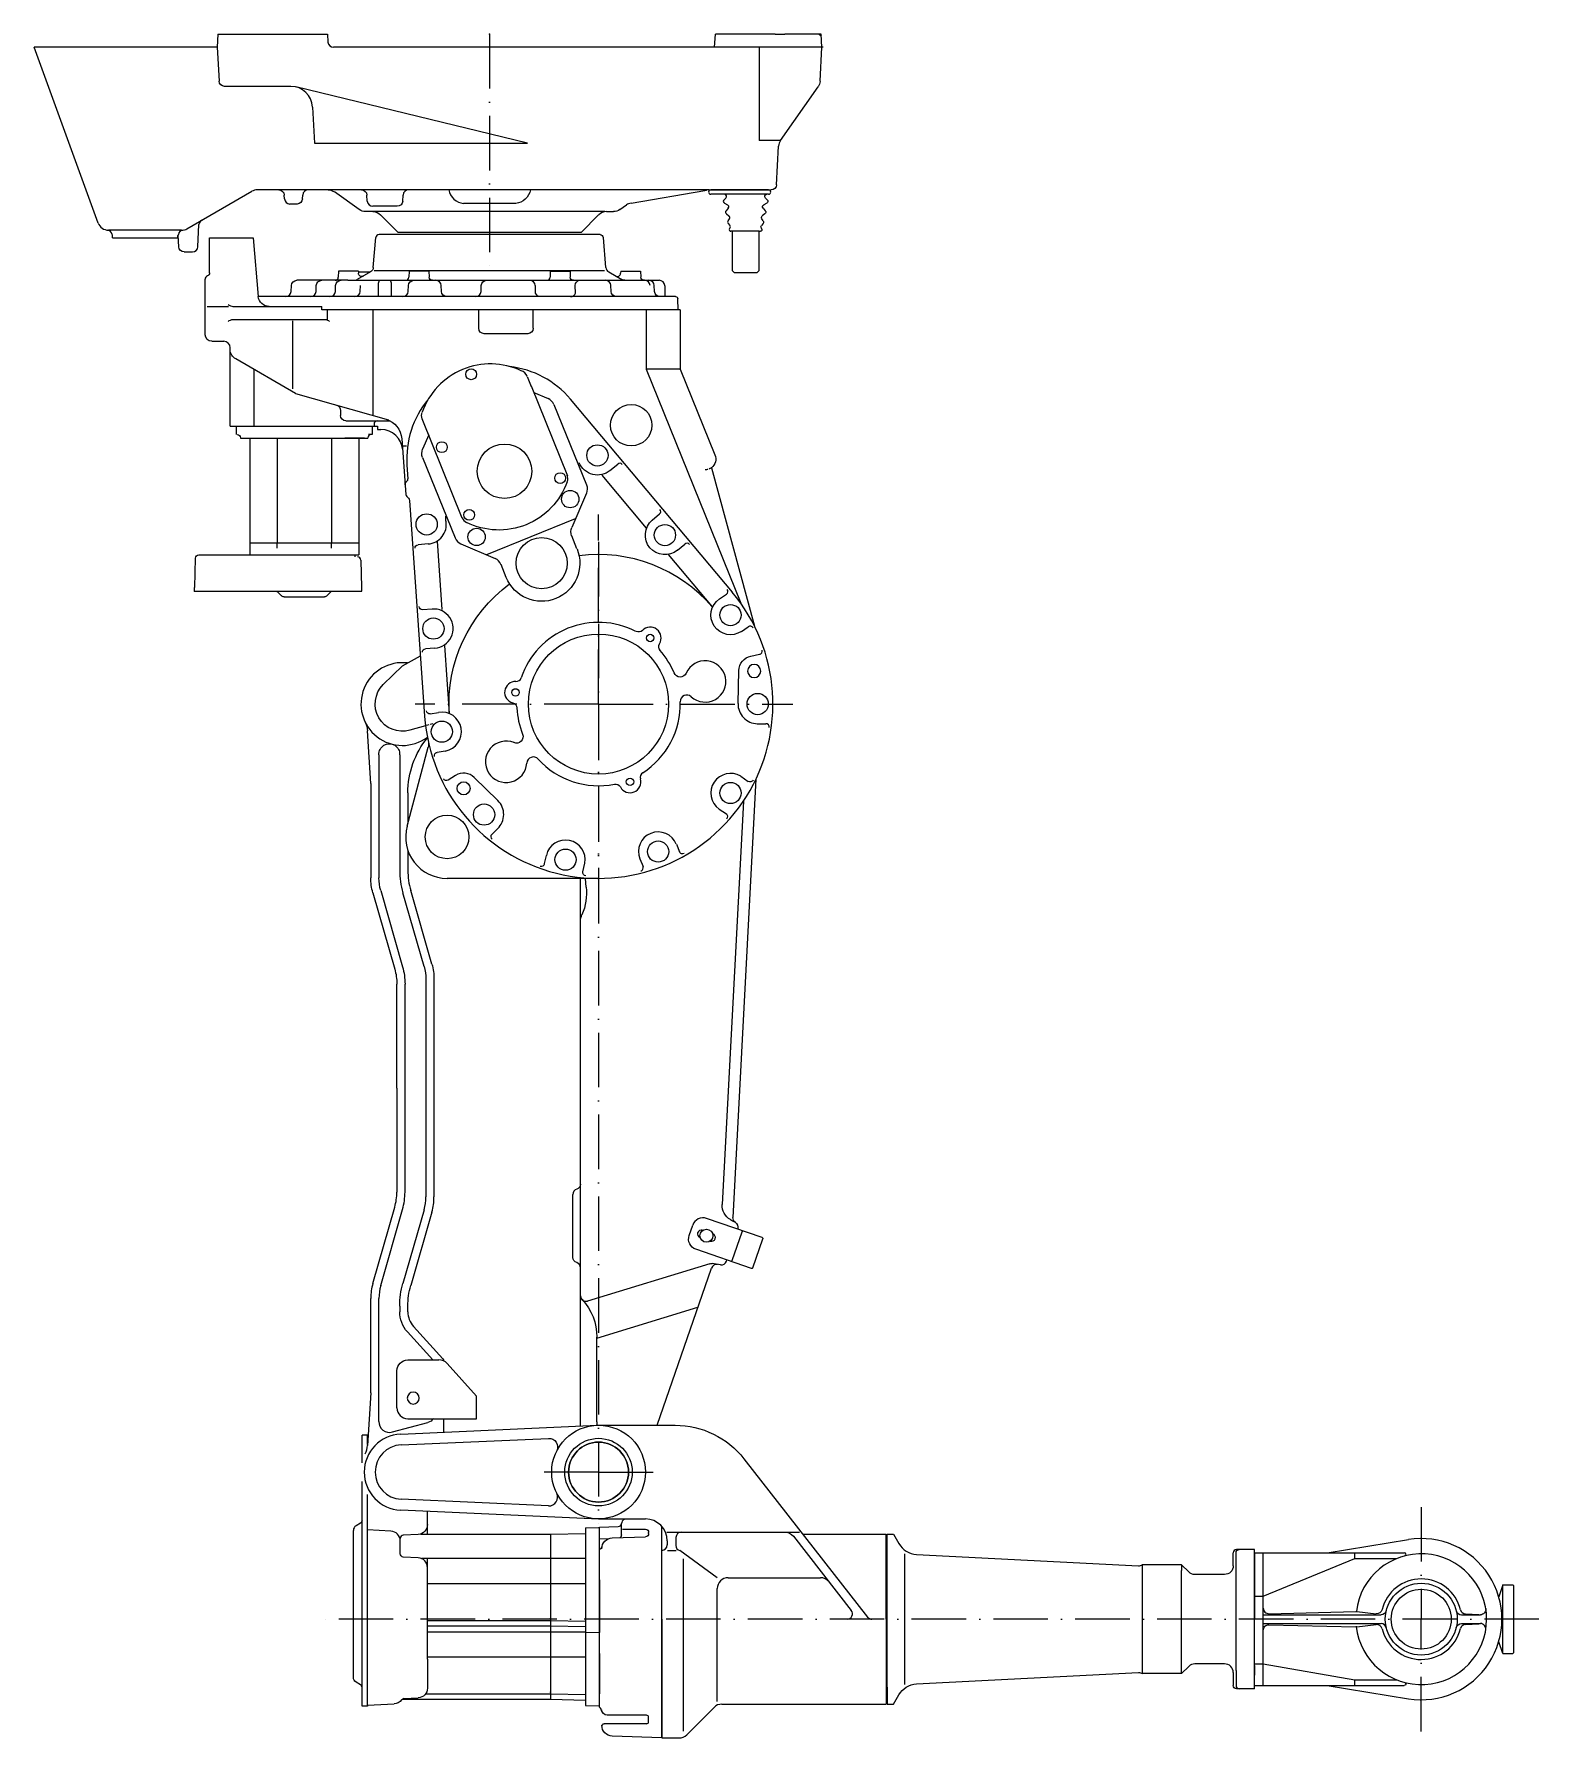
# Model space of a CAD drawing. Extents: x 582 to 1963, y 336 to 1900.
import ezdxf

# ---------------------------------------------------------------- set-up
doc = ezdxf.new("R2010")
doc.units = 0
doc.header["$LTSCALE"] = 5
for name, pattern in [('DASHDOT', [1, 0.5, -0.25, 0, -0.25]), ('DASHED', [0.75, 0.5, -0.25]), ('GEN7', [15, 10, -2.5, 0, -2.5]), ('PHANTOM', [2.5, 1.25, -0.25, 0.25, -0.25, 0.25, -0.25])]:
    doc.linetypes.add(name, pattern=pattern)
doc.layers.get('0').update_dxf_attribs({"linetype": 'CONTINUOUS'})
doc.layers.add('7', color=4, linetype='GEN7')

msp = doc.modelspace()

# ---------------------------------------------------------------- linework, layer by layer
at = {"linetype": 'CONTINUOUS'}
for p, q in [((750.7, 1900.0002), (750, 1888.0002)), ((750.7, 1900.0002), (851.2, 1900.0002)), ((851.2, 1900.0002), (851.7, 1892.6512)), ((1206.3, 1888.0002), (1207.3, 1900.0002)), ((1262, 1900.0002), (1207.3, 1900.0002)), ((1262, 1900.0002), (1271, 1900.0002)), ((1289, 1900.0002), (1271, 1900.0002)), ((1304.4, 1900.0002), (1289, 1900.0002)), ((1305.03, 1888.0002), (1304.4, 1900.0002)), ((750, 1888.0002), (582, 1888.0002)), ((640.8, 1726.5802), (582, 1888.0002)), ((750, 1888.0002), (751.7, 1856.7382)), ((1178.1, 1888.0002), (856.7, 1888.0002)), ((1099, 1888.0002), (1090, 1888.0002)), ((1199, 1888.0002), (1178.1, 1888.0002)), ((1306.22, 1888.0002), (1199, 1888.0002)), ((1247.4, 1887.5022), (1247.4, 1802.3492)), ((1303.39, 1856.7382), (1305.03, 1888.0002)), ((817.6, 1852.0002), (756.7, 1852.0002)), ((1034.7, 1800.0002), (822.3, 1851.4372)), ((1267.1, 1802.3492), (1301.6, 1851.6842)), ((837.6, 1833.0462), (839.3, 1800.0002)), ((839.3, 1800.0002), (1034.7, 1800.0002)), ((1267.1, 1802.3492), (1247.4, 1802.3492)), ((1263.4, 1761.7382), (1265.3, 1797.1362)), ((722.3, 1721.3402), (781.8, 1755.6602)), ((1201.6, 1757.0002), (786.8, 1757.0002)), ((811.8, 1748.7382), (811.6, 1752.2612)), ((828.3, 1748.7382), (828.5, 1752.2612)), ((880.4, 1738.8622), (857.6, 1755.1372)), ((887.8, 1746.7382), (887.5, 1752.2612)), ((920.3, 1746.7382), (920.6, 1752.2612)), ((1129.8, 1744.8882), (1197.4, 1756.5402)), ((1197.4, 1756.5402), (1199.2, 1756.8542)), ((1200.9, 1757.0002), (1258.4, 1757.0002)), ((1256, 1757.0002), (1203, 1757.0002)), ((1256, 1753.0002), (1203, 1753.0002)), ((823.3, 1744.0002), (816.8, 1744.0002)), ((1105.8, 1737.0002), (886.2, 1737.0002)), ((915.3, 1742.0002), (892.8, 1742.0002)), ((1024, 1744.5002), (976.1, 1744.5002)), ((1107.2, 1737.0002), (1113.8, 1737.0002)), ((1119.6, 1738.8622), (1125.7, 1743.1712)), ((1215.2, 1747.9782), (1216.9, 1749.5212)), ((1215.6, 1744.7182), (1218.4, 1743.2812)), ((1219, 1740.2052), (1217, 1737.7952)), ((1251, 1740.2052), (1253, 1737.7952)), ((1254.4, 1744.7182), (1251.6, 1743.2812)), ((1254.9, 1747.9782), (1253.2, 1749.5212)), ((732.3, 1704.7382), (733.3, 1725.0572)), ((732.3, 1704.7382), (733.3, 1725.0572)), ((916, 1718.0002), (900, 1734.0712)), ((1084, 1718.0002), (1100.1, 1734.0712)), ((1217.3, 1734.9002), (1219.7, 1733.1002)), ((1218.9, 1728.7002), (1220.1, 1730.3002)), ((1219, 1726.2402), (1220.6, 1724.2602)), ((1220.3, 1721.4002), (1220.6, 1721.8002)), ((1249.7, 1721.4002), (1249.4, 1721.8002)), ((1251.1, 1726.2402), (1249.5, 1724.2602)), ((1251.1, 1728.7002), (1249.9, 1730.3002)), ((1252.7, 1734.9002), (1250.3, 1733.1002)), ((717.3, 1720.0002), (650.2, 1720.0002)), ((654, 1713.0002), (654, 1715.0002)), ((654, 1713.0002), (714, 1713.0002)), ((714, 1713.0002), (714, 1715.0002)), ((714.8, 1704.7382), (714.2, 1715.2612)), ((714.8, 1704.7382), (714.2, 1715.2612)), ((743, 1680.8282), (743, 1713.0002)), ((743, 1713.0002), (783, 1713.0002)), ((783, 1713.0002), (787.7, 1659.1282)), ((893.3, 1685.5932), (895.7, 1713.2612)), ((1101.4, 1716.0002), (898.7, 1716.0002)), ((1084, 1718.0002), (916, 1718.0002)), ((1106.8, 1685.5932), (1104.4, 1713.2612)), ((1247.5, 1719.0002), (1221.5, 1719.0002)), ((1222.5, 1719.0002), (1222.5, 1683.0002)), ((1247.5, 1683.0002), (1247.5, 1719.0002)), ((1247.5, 1719.0002), (1248.5, 1719.0002)), ((719.8, 1700.0002), (727.3, 1700.0002)), ((719.8, 1700.0002), (727.3, 1700.0002)), ((739, 1624.0002), (739, 1675.1712)), ((870, 1674.0002), (823.1, 1674.0002)), ((861.4, 1682.5002), (861.2, 1676.8952)), ((879.6, 1682.5002), (861.4, 1682.5002)), ((870, 1674.0002), (1114.8, 1674.0002)), ((890.8, 1681.6982), (878.6, 1674.6702)), ((879.6, 1682.5002), (879.7, 1680.3992)), ((890.4, 1681.5002), (879.7, 1681.5002)), ((894.1, 1683.0002), (1105.4, 1683.0002)), ((898, 1671.5002), (898.9, 1674.0002)), ((898.9, 1674.0002), (909.1, 1674.0002)), ((910, 1671.5002), (909.1, 1674.0002)), ((926.2, 1682.5002), (926, 1676.8952)), ((944.4, 1682.5002), (926.2, 1682.5002)), ((944.4, 1682.5002), (944.6, 1676.8952)), ((1055.7, 1682.5002), (1055.5, 1676.8952)), ((1055.7, 1682.5002), (1073.9, 1682.5002)), ((1073.9, 1682.5002), (1074.1, 1676.8952)), ((1109.3, 1681.6982), (1121.5, 1674.6702)), ((1113.6, 1674.0002), (1130.1, 1674.0002)), ((1120.4, 1682.5002), (1120.3, 1680.3992)), ((1120.4, 1682.5002), (1138.6, 1682.5002)), ((1130.1, 1674.0002), (1155.7, 1674.0002)), ((1138.6, 1682.5002), (1138.8, 1676.8952)), ((1224.5, 1681.0002), (1222.5, 1683.0002)), ((1224.5, 1681.0002), (1245.5, 1681.0002)), ((1245.5, 1681.0002), (1247.5, 1683.0002)), ((1104.8, 1659.0002), (787.7, 1659.0002)), ((812.9, 1659.0002), (799.3, 1659.0002)), ((817.9, 1663.8262), (818.1, 1669.1752)), ((853.5, 1659.0002), (840.3, 1659.0002)), ((840.8, 1663.8262), (841, 1669.1752)), ((858.5, 1663.8262), (858.7, 1669.1752)), ((898, 1659.0002), (880.3, 1659.0002)), ((881.3, 1663.8262), (881.5, 1669.1752)), ((898, 1659.0002), (898, 1671.5002)), ((898, 1661.7992), (898, 1668.0002)), ((910, 1659.0002), (910, 1671.5002)), ((925.4, 1663.8262), (925.6, 1669.1752)), ((955.9, 1663.8262), (955.7, 1669.1752)), ((992.2, 1663.8262), (992.4, 1669.1752)), ((1042.2, 1662.0702), (1042, 1669.0892)), ((1078.9, 1662.0702), (1078.6, 1669.2252)), ((1170.7, 1659.0002), (1104.6, 1659.0002)), ((1111.6, 1663.8252), (1111.4, 1669.1742)), ((1151.4, 1663.8252), (1151.2, 1669.1742)), ((1165.8, 1659.0002), (1156.4, 1659.0002)), ((1160.7, 1669.0002), (1160.7, 1669.1742)), ((740.9, 1650.0002), (760.5, 1650.0002)), ((764.5, 1650.0002), (846.1, 1650.0002)), ((846.1, 1647.0002), (846.1, 1650.0002)), ((1173, 1647.0002), (846.1, 1647.0002)), ((1175, 1647.0002), (846.1, 1647.0002)), ((851.4, 1638.0002), (851.4, 1647.0002)), ((893, 1647.0002), (893, 1549.8292)), ((990, 1630.0002), (990, 1647.0002)), ((1040, 1630.0002), (1040, 1647.0002)), ((1143.7, 1647.0002), (1143.7, 1592.5002)), ((1173, 1647.0002), (1172.7, 1657.0702)), ((1175, 1647.0002), (1175, 1592.5002)), ((764.5, 1638.0002), (848.9, 1638.0002)), ((819, 1636.7442), (819, 1574.4462)), ((745, 1618.0002), (756, 1618.0002)), ((762, 1540.0002), (762, 1612.0002)), ((1035, 1625.0002), (995, 1625.0002)), ((822, 1570.0002), (767, 1601.7542)), ((783.8, 1592.0882), (783.8, 1540.0002)), ((1034.6, 1585.7542), (1038.3, 1576.5792)), ((1143.7, 1592.5002), (1230.6, 1377.4732)), ((1175, 1592.5002), (1143.7, 1592.5002)), ((1175, 1592.5002), (1206.8, 1513.7462)), ((822, 1570.0002), (907.3, 1545.7612)), ((1038.1, 1577.0512), (1071.4, 1494.6392)), ((1040.5, 1570.9672), (1053.7, 1565.3832)), ((1074.1, 1564.9172), (1222.6, 1387.7972)), ((863.2, 1554.5362), (863.2, 1550.0002)), ((1059.1, 1559.9242), (1088.8, 1486.2082)), ((762, 1540.0002), (897, 1540.0002)), ((767.4, 1540.0002), (892.4, 1540.0002)), ((767.4, 1540.0002), (767.4, 1532.5002)), ((868.2, 1545.0002), (908.6, 1545.0002)), ((892.4, 1540.0002), (892.4, 1532.5002)), ((894, 1542.0002), (894, 1540.0002)), ((894, 1542.0002), (894, 1540.0002)), ((897, 1540.0002), (897, 1537.0002)), ((897, 1537.0002), (900.3, 1537.0002)), ((975, 1455.5382), (938.2, 1546.7952)), ((771.4, 1529.5002), (771.4, 1529.0002)), ((771.4, 1529.0002), (888.4, 1529.0002)), ((774, 1529.5002), (774, 1529.0002)), ((779.9, 1529.0002), (779.9, 1422.0002)), ((781.7, 1529.5002), (781.7, 1529.0002)), ((802.9, 1529.5002), (802.9, 1529.0002)), ((805.1, 1529.0002), (805.1, 1433.0002)), ((854.8, 1529.0002), (854.8, 1433.0002)), ((856.9, 1529.5002), (856.9, 1529.0002)), ((878.2, 1529.5002), (878.2, 1529.0002)), ((879.9, 1529.0002), (879.9, 1422.0002)), ((885.9, 1529.5002), (885.9, 1529.0002)), ((888.4, 1529.5002), (888.4, 1529.0002)), ((892.4, 1532.5002), (888.9, 1532.5002)), ((919.5, 1528.5902), (923.1, 1477.4612)), ((920.6, 1522.0272), (923.9, 1522.0272)), ((944.2, 1531.9892), (938.6, 1518.8782)), ((924.2, 1504.3762), (925.1, 1491.8312)), ((938.5, 1511.2252), (968.3, 1437.5092)), ((1110.5, 1499.4242), (1117.6, 1505.3302)), ((1203.6, 1501.9962), (1243.1, 1356.6102)), ((923.3, 1488.6242), (924.2, 1489.4992)), ((1103, 1495.1092), (1143.8, 1446.4132)), ((924, 1475.5502), (925.6, 1473.9012)), ((926.5, 1471.9902), (940.4, 1273.776)), ((1088.8, 1478.5552), (1075.4, 1447.1272)), ((960, 1452.7682), (960, 1457.5642)), ((1078.7, 1454.8932), (997.3, 1422.0072)), ((1149.3, 1453.8752), (1156, 1459.4932)), ((1080.2, 1427.4532), (1075.4, 1439.4732)), ((779.9, 1433.0002), (879.9, 1433.0002)), ((805.1, 1428.0002), (805.1, 1433.0002)), ((854.8, 1428.0002), (854.8, 1433.0002)), ((943.5, 1431.9532), (934.4, 1431.3082)), ((951.9, 1434.3842), (956.3, 1371.8282)), ((973.7, 1432.0502), (1005.1, 1418.7102)), ((1172.4, 1426.2882), (1179.1, 1431.9062)), ((729.5, 1392.0002), (730.2, 1419.0782)), ((733.2, 1422.0002), (876.3, 1422.0002)), ((779.9, 1422.0002), (879.9, 1422.0002)), ((876.3, 1422.0002), (876.3, 1420.0002)), ((881.8, 1417.0782), (882.4, 1392.0002)), ((1015.3, 1401.2312), (1010.5, 1413.2512)), ((1164, 1422.3062), (1204.3, 1374.2312)), ((729, 1392.0002), (729, 1388.4682)), ((882.9, 1388.4912), (882.9, 1392.0002)), ((729, 1388.5002), (882.9, 1388.5002)), ((805.5, 1387.9142), (808.9, 1384.5252)), ((811.4, 1383.5002), (848.5, 1383.5002)), ((854.4, 1387.9142), (851, 1384.5252)), ((1211, 1381.5652), (1217.3, 1385.8422)), ((947.3, 1372.2522), (938.5, 1371.6392)), ((1231.1, 1351.7192), (1237.4, 1355.9532)), ((949.8, 1336.3412), (941.1, 1335.7272)), ((958.6, 1338.9062), (963, 1276.427)), ((1239.9, 1329.0492), (1247.8, 1330.7262)), ((920, 1320.0002), (902.5, 1302.8571)), ((920, 1320.0002), (936.5, 1329.3282)), ((1228, 1285.4807), (1228.8, 1315.729)), ((945.6, 1276.0457), (953.1, 1277.3739)), ((1245.7, 1267), (1253.6, 1267)), ((891, 1212.094), (887.961, 1260.561)), ((941.3, 1265.0701), (926.9, 1260.962)), ((898.5, 1238.433), (898.5, 1125.51)), ((917.5, 1238.433), (917.5, 1132.579)), ((924.3, 1172.8351), (943.8, 1245.3973)), ((959.4, 1241.9208), (951.9, 1240.6061)), ((891, 1212.094), (891, 1125.51)), ((968.8, 1219.5044), (962, 1215.2307)), ((1007.6, 1196.425), (986, 1217.6225)), ((1244.394, 1216.073), (1223.307, 813.754)), ((1230.5, 1218.7028), (1237.4, 1214.0316)), ((925, 1203.5), (925, 1175.467)), ((1210.7, 1188.6715), (1217.3, 1184.2052)), ((1232.888, 1195.889), (1213.484, 825.634)), ((1002.1, 1165.3726), (1007.5, 1170.6317)), ((925, 1150.835), (925, 1132.579)), ((1050.5, 1138.5271), (1052.1, 1146.1238)), ((1138, 1142.8882), (1140.9, 1135.8687)), ((1171.4, 1156.374), (1174.2, 1149.3545)), ((1085.7, 1131.0431), (1087.4, 1138.8995)), ((1086.5, 1137.8861), (1086.6, 1137.8861)), ((892.937, 1111.728), (912.958, 1041.754)), ((900.147, 1113.795), (920.167, 1043.814)), ((939.847, 1044.194), (920.438, 1111.722)), ((947.055, 1046.274), (927.646, 1113.794)), ((1100, 1125), (961, 1125)), ((1083.5, 622.304), (1083.5, 1125)), ((1088.726, 1117.025), (1087.888, 1125)), ((941.501, 1032.454), (941.501, 832.544)), ((949.001, 1032.454), (949.001, 832.544)), ((914.895, 932.504), (914.895, 1027.974)), ((922.395, 837.034), (922.395, 1027.974)), ((914.895, 932.504), (914.895, 932.494)), ((914.895, 932.484), (914.895, 837.034)), ((922.395, 932.504), (922.395, 932.494)), ((922.395, 932.484), (922.395, 932.494)), ((1076.5, 777.094), (1076.5, 834.904)), ((892.937, 753.274), (912.958, 823.254)), ((900.147, 751.204), (920.167, 821.184)), ((939.847, 820.804), (920.438, 753.274)), ((947.055, 818.734), (927.646, 751.204)), ((1183.22, 797.244), (1186.475, 806.694)), ((1195.532, 801.894), (1195.412, 801.934)), ((1250.124, 795.364), (1199.186, 812.894)), ((1204.867, 798.684), (1204.748, 798.724)), ((1221.191, 811.734), (1222.958, 810.754)), ((1222.714, 774.124), (1231.83, 800.604)), ((1222.958, 810.754), (1225.387, 809.404)), ((1227.591, 803.114), (1227.69, 803.404)), ((1240.354, 766.994), (1189.419, 784.534)), ((1193.253, 795.274), (1193.133, 795.314)), ((1202.588, 792.064), (1202.469, 792.104)), ((1241.624, 767.614), (1250.744, 794.094)), ((1202.068, 771.254), (1089.962, 736.974)), ((1153.938, 623.004), (1203.635, 767.334)), ((1212.022, 770.184), (1204.312, 771.404)), ((1217.399, 773.514), (1217.824, 774.754)), ((891, 652.904), (891, 739.494)), ((898.5, 626.564), (898.5, 739.494)), ((917.5, 732.424), (917.5, 727.204)), ((925, 727.204), (925, 732.424)), ((1098.5, 702.914), (1191.214, 731.254)), ((947.889, 683.004), (924.601, 708.754)), ((957.226, 683.854), (930.165, 713.784)), ((1098.5, 626.244), (1098.5, 704.004)), ((915, 639.004), (915, 673.004)), ((925, 683.004), (953.548, 683.004)), ((960.979, 679.694), (988, 649.684)), ((891, 652.904), (887.961, 604.434)), ((988, 629.004), (988, 649.684)), ((910.897, 616.914), (943.459, 625.634)), ((925, 629.004), (988, 629.004)), ((958, 616.724), (958, 629.004)), ((888, 614.004), (883, 614.004)), ((883, 588.664), (883, 614.004)), ((888, 605.694), (888, 614.004)), ((888, 613.004), (888, 614.004)), ((918.445, 614.964), (1099.044, 623.004)), ((918.889, 604.974), (1054.125, 610.994)), ((1099.044, 623.004), (1170.357, 623.004)), ((1233.398, 592.254), (1346.944, 446.924)), ((883, 365.004), (883, 571.344)), ((888, 365.004), (888, 559.504)), ((1054.125, 549.004), (918.889, 555.024)), ((881.5, 533.134), (877.5, 530.824)), ((1100.182, 536.954), (918.445, 545.034)), ((943, 523.044), (943, 543.944)), ((1100, 537.004), (1143, 537.004)), ((1121, 522.304), (1121, 532.714)), ((1124.281, 537.004), (1123.457, 536.524)), ((875, 391.504), (875, 526.494)), ((909.471, 525.844), (888, 526.974)), ((918, 505.064), (918, 519.144)), ((934.479, 522.854), (920.843, 522.144)), ((936.77, 523.044), (1056, 523.044)), ((1056, 523.044), (1088, 523.614)), ((1056, 523.044), (1056, 438.894)), ((1088, 528.794), (1101, 529.084)), ((1088, 528.794), (1088, 433.144)), ((1100, 529.424), (1099.827, 529.424)), ((1101, 529.424), (1118.105, 530.024)), ((1101, 445.004), (1101, 529.424)), ((1101, 480.974), (1101, 529.084)), ((1101, 518.714), (1109.509, 519.004)), ((1112.651, 519.634), (1143.105, 520.694)), ((1122.107, 527.684), (1143, 527.684)), ((1146, 523.694), (1146, 524.684)), ((1158, 336.004), (1158, 530.224)), ((1158, 336.004), (1158, 530.224)), ((1158, 445.004), (1158, 528.504)), ((1162.536, 525.004), (1284.404, 525.004)), ((1163, 517.004), (1163, 513.124)), ((1171, 520.004), (1171, 512.674)), ((1278.794, 521.154), (1331.984, 453.074)), ((1287.804, 523.004), (1364.004, 523.004)), ((1364.004, 445.004), (1364.004, 523.004)), ((1364.004, 445.004), (1364.004, 523.004)), ((1365.004, 507.404), (1365.004, 523.004)), ((1365.004, 507.404), (1365.004, 523.004)), ((1365.004, 523.004), (1370.714, 523.004)), ((1370.714, 523.004), (1375.574, 514.484)), ((1768.684, 506.004), (1843.184, 518.054)), ((934.479, 501.354), (920.843, 502.074)), ((937.444, 500.964), (1088, 500.964)), ((943, 409.534), (943, 500.964)), ((1163.247, 508.124), (1171.176, 508.124)), ((1209, 483.074), (1174.518, 507.904)), ((1365.004, 382.604), (1365.004, 507.404)), ((1381.004, 385.004), (1381.004, 505.004)), ((1391.914, 504.434), (1595.604, 493.934)), ((1682.504, 494.004), (1682.504, 506.004)), ((1685.004, 398.004), (1685.004, 506.004)), ((1702.004, 509.004), (1685.504, 509.004)), ((1702.004, 381.004), (1702.004, 509.004)), ((1702.004, 506.004), (1702.004, 445.004)), ((1702.004, 506.004), (1839.254, 506.004)), ((1710.004, 384.004), (1710.004, 506.004)), ((1710.004, 466.004), (1794.004, 500.654)), ((1794.004, 500.654), (1794.004, 506.004)), ((1794.004, 500.654), (1832.584, 500.654)), ((1178, 342.074), (1178, 500.274)), ((1598.954, 495.004), (1598.954, 395.004)), ((1635.004, 495.004), (1598.954, 495.004)), ((1635.004, 495.004), (1635.004, 489.644)), ((1635.004, 495.004), (1641.654, 488.344)), ((1635.004, 395.004), (1635.004, 489.644)), ((1674.504, 486.004), (1647.314, 486.004)), ((943, 477.824), (1088, 477.824)), ((1101, 480.974), (1101, 432.854)), ((1209, 369.324), (1209, 473.074)), ((1219, 483.074), (1303.664, 483.074)), ((1930.004, 476.504), (1926.054, 465.664)), ((1930.004, 413.504), (1930.004, 476.504)), ((1930.004, 476.504), (1939.004, 476.504)), ((1940.004, 475.504), (1939.004, 476.504)), ((1940.004, 414.504), (1940.004, 475.504)), ((888, 441.634), (888, 458.364)), ((1702.004, 466.004), (1710.004, 466.004)), ((943, 443.814), (1056, 443.814)), ((943, 438.894), (1056, 438.894)), ((1056, 443.814), (1088, 443.244)), ((1056, 438.894), (1056, 371.454)), ((1056, 438.894), (1088, 438.184)), ((1101, 364.114), (1101, 445.004)), ((1158, 445.004), (1158, 336.004)), ((1346.784, 445.004), (1330.764, 445.004)), ((1364.004, 445.004), (1364.004, 367.004)), ((1364.004, 445.004), (1364.004, 367.004)), ((1702.004, 384.004), (1702.004, 445.004)), ((1710.004, 449.004), (1818.084, 449.004)), ((1710.004, 441.004), (1818.084, 441.004)), ((1715.124, 450.054), (1795.074, 451.994)), ((1715.124, 439.944), (1795.074, 438.004)), ((1795.744, 451.964), (1813.654, 449.994)), ((1795.744, 438.034), (1813.654, 440.004)), ((1891.924, 449.004), (1909.254, 449.004)), ((1891.924, 441.004), (1909.254, 441.004)), ((1895.584, 449.844), (1907.754, 449.234)), ((1895.584, 440.154), (1907.754, 440.764)), ((943, 433.514), (1088, 433.514)), ((1088, 433.144), (1101, 432.854)), ((1088, 433.144), (1088, 365.704)), ((1101, 413.524), (1101, 432.854)), ((1930.004, 413.504), (1926.054, 424.334)), ((943, 410.384), (1088, 410.384)), ((943, 408.334), (943, 409.534)), ((943, 408.334), (943, 381.724)), ((1101, 413.524), (1101, 376.524)), ((1930.004, 413.504), (1939.004, 413.504)), ((1940.004, 414.504), (1939.004, 413.504)), ((1391.914, 385.564), (1595.604, 396.064)), ((1635.004, 395.004), (1598.954, 395.004)), ((1635.004, 395.004), (1641.654, 401.654)), ((1674.504, 404.004), (1647.314, 404.004)), ((1682.504, 396.004), (1682.504, 384.004)), ((1685.004, 398.004), (1685.004, 384.004)), ((1702.004, 404.004), (1710.004, 404.004)), ((1702.004, 402.504), (1702.004, 393.504)), ((1710.004, 404.004), (1794.004, 389.344)), ((881.5, 384.864), (877.5, 387.174)), ((941.238, 376.374), (1056, 376.374)), ((1056, 376.374), (1088, 375.804)), ((1365.004, 382.604), (1365.004, 367.004)), ((1370.714, 367.004), (1375.574, 375.514)), ((1702.004, 381.004), (1685.504, 381.004)), ((1702.004, 384.004), (1839.254, 384.004)), ((1768.684, 384.004), (1843.184, 371.954)), ((1794.004, 384.344), (1794.004, 389.344)), ((1794.004, 389.344), (1832.584, 389.344)), ((888, 365.004), (883, 365.004)), ((888, 372.004), (887.984, 372.004)), ((888, 366.004), (912.471, 367.284)), ((888, 366.004), (888, 365.004)), ((919.788, 371.454), (1056, 371.454)), ((921.431, 372.054), (934.471, 372.734)), ((1056, 371.454), (1088, 370.744)), ((1088, 365.704), (1101, 365.414)), ((1180.929, 338.934), (1206.071, 364.074)), ((1213.142, 367.004), (1364.004, 367.004)), ((1365.004, 367.004), (1370.714, 367.004)), ((1144, 349.034), (1105.137, 349.034)), ((1144, 356.814), (1108, 356.814)), ((1146, 351.034), (1146, 354.814)), ((1158, 336.004), (1112.651, 337.584)), ((1158, 336.004), (1173.858, 336.004))]:
    msp.add_line(p, q, dxfattribs=at)
at = {"linetype": 'DASHDOT'}
msp.add_line((1000, 1889.5002), (1000, 1874.0582), dxfattribs=at)
msp.add_line((1160.7, 1669.0002), (1160.7, 1659.6117))
at = {"linetype": 'DASHED'}
msp.add_line((948, 1266.9999), (941.3, 1265.0701), dxfattribs=at)
at = {"linetype": 'PHANTOM'}
msp.add_line((1702.004, 383.004), (1702.244, 383.004), dxfattribs=at)
at = {"linetype": 'CONTINUOUS'}
for points in [[(1302.44, 1900.0002, 0), (1304.5, 1897.9362, 0)], [(774.6, 1529.0002, 0), (792.6, 1529.0002, 0)], [(885.3, 1529.0002, 0), (867.3, 1529.0002, 0)]]:
    msp.add_polyline3d(points, dxfattribs=at)
for centre, radius in [((983.1, 1587.7452), 5), ((1130, 1541.0002), 19), ((956.2, 1520.8012), 5), ((1013.7, 1498.7172), 25), ((1099, 1513.2172), 9.75), ((1064.8, 1492.3942), 5), ((1074, 1473.1242), 8), ((942.3, 1449.9082), 9.75), ((981.3, 1458.6802), 5), ((988.1, 1438.4242), 8), ((1160.9, 1440.0812), 9.75), ((1047.8, 1414.3422), 23.5), ((1221.1, 1366.6422), 9.75), ((948.5, 1354.2972), 9.75), ((1100, 1285), 64.294), ((1147.4, 1345.6772), 3.4), ((1023.8, 1295.7163), 3.4), ((1246, 1285), 9.75), ((956.2, 1259.6473), 9.75), ((976.2, 1207.6318), 6), ((1128.9, 1213.6068), 3.4), ((1221.1, 1203.3578), 9.75), ((995, 1183.5799), 9.75), ((961, 1163), 20), ((1154.7, 1149.6311), 9.75), ((1069.7, 1142.1904), 9.75), ((1199, 797.004), 6), ((1100, 580.004), 43), ((1100, 580.004), 31), ((1100, 580.004), 27.5), ((1855.004, 445.004), 33), ((1855.004, 445.004), 27.5)]:
    msp.add_circle(centre, radius, dxfattribs=at)
at = {"linetype": 'CONTINUOUS', "extrusion": (0, 0, -1)}
for centre, radius in [((-1242.8, 1315.3551), 6), ((-930, 648.004), 5.5), ((-1100, 580.004), 27.5)]:
    msp.add_circle(centre, radius, dxfattribs=at)
at = {"linetype": 'CONTINUOUS'}
for centre, radius, start, end in [((856.7, 1893.0002), 5, 184, 270), ((817.6, 1832.0002), 20, 3, 90), ((1275.2, 1796.6132), 10, 145, 177), ((786.8, 1747.0002), 10, 90, 120), ((833.5, 1752.0002), 5, 90, 177), ((925.6, 1752.0002), 5, 90, 177), ((978, 1760.1732), 15.7846, 191.597, 263.1864), ((1200.9, 1747.0002), 10, 90, 99.782), ((1203, 1755.0002), 2, 90, 270), ((1215.5, 1751.0002), 2, 312.3338, 85.494), ((1256, 1755.0002), 2, 270, 90), ((816.8, 1749.0002), 5, 183, 270), ((892.8, 1747.0002), 5, 183, 270), ((1107.2, 1727.0002), 10, 90, 135), ((1131.5, 1735.0342), 10, 99.782, 125.538), ((1216.5, 1746.5002), 2, 132.334, 242.981), ((1218.5, 1736.5002), 2, 139.639, 233.13), ((1217.5, 1741.5002), 2, 319.6387, 62.981), ((650.2, 1730.0002), 10, 200, 270), ((717.3, 1730.0002), 10, 270, 300), ((738.3, 1724.7952), 5, 120, 177), ((738.3, 1724.7952), 5, 120, 177), ((1220.5, 1727.5002), 2, 143.13, 219.053), ((1218.5, 1731.5002), 2, 323.1301, 53.13), ((1221.5, 1720.5002, 0), 1.5, 143.13, 270), ((1219, 1723.0002, 0.0001), 2, 323.1301, 39.053), ((648.8, 1715.0632), 5, 11.121, 84.732), ((719.3, 1715.1232), 5, 97.351, 169.183), ((898.7, 1713.0002), 3, 90, 175), ((727.3, 1705.0002), 5, 270, 357), ((727.3, 1705.0002), 5, 270, 357), ((742, 1675.1712), 3, 109.471, 180), ((858.2, 1677.0002), 3, 270, 358), ((876.1, 1679.0002), 5, 270, 300), ((923, 1677.0002), 3, 270, 358), ((950.7, 1669.0002), 5, 2, 90), ((1036.9, 1668.9092), 5, 2, 90), ((1052.5, 1677.0002), 3, 270, 358), ((1106.4, 1668.9652), 5, 2, 90), ((1111.8, 1686.0282), 5, 185, 240), ((1117.3, 1680.5032), 3, 240, 358), ((1142.3, 1669.0002), 5, 2, 90), ((1146.2, 1669.0002), 5, 2, 90), ((1155.7, 1669.0002), 5, 2, 90), ((812.9, 1664.0002), 5, 270, 358), ((835.8, 1664.0002), 5, 270, 358), ((853.5, 1664.0002), 5, 270, 358), ((876.3, 1664.0002), 5, 270, 358), ((920.4, 1664.0002), 5, 270, 358), ((987.2, 1664.0002), 5, 270, 358), ((1074.3, 1664.0002), 5, 270, 337.299), ((1106.4, 1669.0002), 5, 2, 11.692), ((764.5, 1656.0002), 6, 225, 270), ((756, 1612.0002), 6, 0, 90), ((1000.8, 1530.7042), 66.5, 64.803, 160.59), ((1009, 1510.3052), 85, 39.977, 83.496), ((1026.7, 1582.7272), 8.5, 22, 73.503), ((1009, 1510.3052), 85, 140.504, 184), ((1049.8, 1556.1782), 10, 22, 67), ((897, 1542.0002), 3, 90, 180), ((900.3, 1517.0002), 20, 4.023, 90), ((891.4, 1529.5002), 3, 90, 180), ((1119.5, 1503.0312), 3, 39.977, 129.977), ((922.1, 1491.6212), 3, 315, 4.023), ((1063.3, 1491.9972), 8.5, 340.5904, 22), ((926.1, 1477.6722), 3, 184.023, 225), ((982.7, 1459.3752), 8.5, 202, 243.41), ((1154.1, 1461.7922), 3, 309.9774, 39.977), ((942.3, 1449.9082), 18, 274.0226, 9.142), ((977.6, 1441.2552), 10, 202, 247), ((1181.1, 1429.6072), 3, 39.977, 129.977), ((878.8, 1417.0002), 3, 1.5, 90), ((1001.2, 1409.5052), 10, 22, 67), ((1100, 1285), 137.224, 40.554, 97.498), ((1100, 1285), 160, 184.023, 39.977), ((1215.7, 1388.3292), 3, 304.0001, 39.977), ((948.5, 1354.2972), 18, 274.0226, 94.023), ((1100, 1285), 75, 62.745, 161.255), ((1147.4, 1345.6772), 10, 328.1132, 135.887), ((1239.1, 1353.4662), 3, 26.213, 124), ((1100, 1285), 75, 22.358, 41.255), ((1247.2, 1333.6602), 3, 282, 18.297), ((920, 1285), 38, 82.787, 307.0586), ((1197.8, 1305.7911), 19, 227.63, 156.37), ((1023.8, 1295.7163), 10, 88.113, 255.887), ((1024.3, 1310.7082), 5, 268.1132, 341.2553), ((1100, 1285), 75, 302.7447, 1.642), ((1181, 1287.3211), 6, 47.63, 181.642), ((1246, 1285), 18, 178.47, 269.0926), ((956.2, 1259.6473), 18, 280, 100), ((1100, 1285), 75, 182.745, 201.642), ((1253.6, 1264), 3, 352.2134, 90), ((1015.2, 1232.0081), 19, 67.63, 356.37041), ((1040.2, 1230.4254), 6, 42.358, 176.37), ((976.2, 1207.6318), 14, 45.53, 122), ((1100, 1285), 75, 222.358, 281.2553), ((1143.3, 1217.7129), 5, 122.745, 195.887), ((1221.1, 1203.3578), 18, 58.485, 234.677), ((1128.9, 1213.6068), 10, 208.113, 15.887), ((995, 1183.5799), 18, 314, 45.53), ((1215.6, 1181.7181), 3, 318.2152, 56), ((961, 1163), 38, 165, 270), ((1004.1, 1163.2146), 3, 134, 231.787), ((1069.7, 1142.1904), 18, 349.4653, 167.378), ((1154.7, 1149.6311), 18, 22, 202), ((993, 1132.579), 75.5, 180, 196.036), ((993, 1132.579), 68, 180, 196.036), ((1047.6, 1139.1508), 3, 250.214, 348), ((1138.1, 1134.7448), 3, 284.2134, 22), ((864.895, 837.034), 50, 344, 0), ((864.895, 837.034), 57.5, 344, 0), ((899.001, 832.544), 42.5, 343.9638, 0), ((899.001, 832.544), 50, 343.9638, 0), ((1081.5, 834.904), 5, 107.458, 180), ((1195.93, 803.444), 10, 71, 161), ((1194.273, 798.624), 3.5, 71, 251), ((1203.728, 795.374), 3.5, 251, 71), ((1078.5, 767.554), 5, 359.9999931, 72.542), ((1208.363, 765.704), 5, 81, 161), ((1212.672, 775.144), 5, 262.537, 341), ((1221.768, 774.454), 1, 251, 341), ((941, 739.494), 50, 164, 180), ((941, 739.494), 42.5, 164, 180), ((1088.5, 741.754), 5, 180, 287), ((945, 727.204), 20, 180, 222.117), ((953.548, 673.004), 10, 42, 90), ((908, 625.954), 9.5, 176.326, 287.7513), ((925, 639.004), 10, 180, 270), ((920, 580.004), 35, 92.547, 267.4527), ((868, 605.694), 20, 333.7084, 356.41189), ((920, 580.004), 25, 92.547, 267.4527), ((1054.481, 557.004), 8, 267.4527, 26.806), ((1118, 533.024), 3, 272, 354.04469), ((1125.957, 532.194), 5, 120, 174.045), ((1143, 517.004), 20, 0, 90), ((880, 526.494), 5, 120, 180), ((909, 516.854), 9, 0, 87), ((921, 519.144), 3, 93, 180), ((1176, 520.004), 5, 90, 180), ((1855.004, 445.004), 74, 260.8123, 99.188), ((934.008, 492.364), 9, 0, 87), ((1100.22, 512.024), 3, 285.0681, 349.4418), ((1158, 513.124), 5, 270, 0), ((1176, 512.674), 5, 180, 252.758), ((1392.944, 524.414), 20, 209.745, 267.0492), ((1685.504, 506.004), 3, 90, 180), ((1855.004, 445.004), 60, 186.524, 173.126), ((1839.444, 504.504), 1.5, 284.6521, 90), ((1595.864, 498.934), 5, 267.0492, 308.1614), ((1219, 473.074), 10, 90, 180), ((1303.664, 473.074), 10, 38, 90), ((1855.004, 445.004), 37, 13.547, 166.28), ((1715.004, 455.054), 5, 180, 271.3902), ((1895.834, 454.834), 5, 193.547, 267.1185), ((1328.044, 450.004), 5, 270, 38), ((1350.884, 450.004), 5, 218, 270), ((1795.194, 443.004), 5, 268.6098, 276.2826), ((1814.194, 435.034), 5, 13.72, 96.283), ((1818.084, 436.004), 5, 13.7, 90), ((1891.924, 454.004), 5, 193.7, 270), ((1895.834, 435.164), 5, 92.882, 166.453), ((1909.254, 436.004), 5, 350.58197, 90), ((1855.004, 445.004), 37, 193.72, 346.4528), ((1647.314, 396.004), 8, 90, 135), ((1674.504, 396.004), 8, 0, 90), ((880, 382.264), 3, 0, 60), ((1688.004, 384.004), 3, 180, 270), ((921.588, 369.054), 3, 93, 143.033), ((1098, 360.114), 5, 359.9999996, 53.13), ((1213.142, 357.004), 10, 90, 135), ((1144, 354.814), 2, 0, 90), ((1144, 351.034), 2, 270, 0), ((1173.858, 346.004), 10, 270, 315)]:
    msp.add_arc(centre, radius, start, end, dxfattribs=at)
at = {"linetype": 'CONTINUOUS', "extrusion": (3.36191e-15, 3.73378e-15, -1)}
msp.add_arc((-756.7, 1857.0002), 5, 270, 357, dxfattribs=at)
at = {"linetype": 'CONTINUOUS', "extrusion": (-6.27698e-13, -1.65908e-12, -1)}
msp.add_arc((-1293.41, 1857.4202, 0), 10, 184.816, 215, dxfattribs=at)
at = {"linetype": 'CONTINUOUS', "extrusion": (-3.55935e-13, 6.82191e-13, -1)}
msp.add_arc((-806.6, 1752.0002, 0), 5, 90, 177, dxfattribs=at)
at = {"linetype": 'CONTINUOUS', "extrusion": (1.61137e-11, -2.97052e-12, -1)}
msp.add_arc((-851.8, 1747.0002, 0), 10, 90, 125.538, dxfattribs=at)
at = {"linetype": 'CONTINUOUS', "extrusion": (4.42113e-12, -3.85108e-12, -1)}
msp.add_arc((-882.5, 1752.0002, 0), 5, 90, 177, dxfattribs=at)
at = {"linetype": 'CONTINUOUS', "extrusion": (9.4968e-14, -2.40829e-13, -1)}
msp.add_arc((-1022.1, 1760.1732), 15.7846, 191.597, 263.1864, dxfattribs=at)
at = {"linetype": 'CONTINUOUS', "extrusion": (1.50258e-15, -2.10892e-15, -1)}
msp.add_arc((-1254.5, 1751.0002), 2, 312.3338, 85.494, dxfattribs=at)
at = {"linetype": 'CONTINUOUS', "extrusion": (-8.17924e-12, -8.10463e-12, -1)}
msp.add_arc((-1258.4, 1762.0002, 0), 5, 183, 270, dxfattribs=at)
at = {"linetype": 'CONTINUOUS', "extrusion": (3.43281e-13, -2.04281e-14, -1)}
msp.add_arc((-823.3, 1749.0002, 0), 5, 183, 270, dxfattribs=at)
at = {"linetype": 'CONTINUOUS', "extrusion": (1.23898e-15, 1.63525e-12, -1)}
msp.add_arc((-886.2, 1747.0002, 0), 10, 270, 305.5377, dxfattribs=at)
at = {"linetype": 'CONTINUOUS', "extrusion": (-1.25607e-15, -2.51215e-15, -1)}
msp.add_arc((-892.9, 1727.0002), 10, 90, 135, dxfattribs=at)
at = {"linetype": 'CONTINUOUS', "extrusion": (3.43281e-13, -1.68754e-14, -1)}
msp.add_arc((-915.3, 1747.0002, 0), 5, 183, 270, dxfattribs=at)
at = {"linetype": 'CONTINUOUS', "extrusion": (3.70777e-25, 1.6307e-12, -1)}
msp.add_arc((-1113.8, 1747.0002, 0), 10, 234.462, 270, dxfattribs=at)
at = {"linetype": 'CONTINUOUS', "extrusion": (-2.59119e-15, 1.17113e-15, -1)}
msp.add_arc((-1252.5, 1741.5002), 2, 319.6387, 62.981, dxfattribs=at)
at = {"linetype": 'CONTINUOUS', "extrusion": (-8.23794e-12, -3.91425e-13, -1)}
msp.add_arc((-1251.5, 1736.5002, 0), 2, 139.639, 233.13, dxfattribs=at)
at = {"linetype": 'CONTINUOUS', "extrusion": (-8.23592e-12, -4.01284e-13, -1)}
msp.add_arc((-1253.5, 1746.5002, 0), 2, 132.334, 242.981, dxfattribs=at)
at = {"linetype": 'CONTINUOUS', "extrusion": (2.12426e-10, -5.33499e-12, -1)}
msp.add_arc((-1248.5, 1720.5002, -0.0001), 1.5, 143.13, 270, dxfattribs=at)
at = {"linetype": 'CONTINUOUS', "extrusion": (-8.41973e-11, 8.28301e-12, -1)}
msp.add_arc((-1251, 1723.0002, 0), 2, 323.1301, 39.053, dxfattribs=at)
at = {"linetype": 'CONTINUOUS', "extrusion": (-6.21725e-15, 8.88175e-16, -1)}
msp.add_arc((-1251.5, 1731.5002), 2, 323.1301, 53.13, dxfattribs=at)
at = {"linetype": 'CONTINUOUS', "extrusion": (-8.23018e-12, -3.99607e-13, -1)}
msp.add_arc((-1249.5, 1727.5002, 0), 2, 143.13, 219.053, dxfattribs=at)
at = {"linetype": 'CONTINUOUS', "extrusion": (2.74907e-12, -1.64493e-12, -1)}
msp.add_arc((-658.6, 1717.0002, 0), 5, 336.4218, 348.788, dxfattribs=at)
at = {"linetype": 'CONTINUOUS', "extrusion": (6.83198e-14, -2.10954e-14, -1)}
msp.add_arc((-709.4, 1717.0002), 5, 190.817, 203.578, dxfattribs=at)
at = {"linetype": 'CONTINUOUS', "extrusion": (-2.04959e-13, 6.32863e-14, -1)}
msp.add_arc((-709.4, 1717.0002, 0), 5, 190.817, 203.578, dxfattribs=at)
at = {"linetype": 'CONTINUOUS', "extrusion": (0, 0, -1)}
for centre, radius, start, end in [((-1101.4, 1713.0002), 3, 90, 175), ((-899.5, 1527.1872), 20, 105.859, 175.977), ((-768.4, 1529.5002), 3, 90, 180), ((-1197.6, 1510.0002), 10, 158, 233.169), ((-934.6, 1428.3152), 3, 355.97741, 85.977), ((-938.3, 1374.6312), 3, 265.9774, 355.97741), ((-868, 1259.31), 20, 153.708, 176.412), ((-1005, 1203.5), 80, 0, 39.214), ((-908, 1239.042), 9.5, 356.32605, 183.674), ((-941, 1125.51), 50, 344, 0), ((-941, 1125.51), 42.5, 344, 0), ((-1098.5, 1085.63), 15, 359.99999, 23.74), ((-864.895, 1027.974), 57.5, 164, 180), ((-899.001, 1032.454), 42.5, 163.964, 180), ((-899.001, 1032.454), 50, 163.964, 180), ((-1078.5, 844.444), 5, 180, 252.542), ((-1228.464, 824.854), 15, 299, 3), ((-1228.3, 813.484), 5, 302.2605, 3), ((-1222.963, 805.034), 5, 119, 199), ((-1230.884, 800.924), 1, 109, 199), ((-1192.675, 793.984), 10, 289, 19), ((-1249.794, 794.414), 1, 109, 199), ((-1203.53, 766.464), 5, 73, 99), ((-1240.674, 767.944), 1, 199, 289), ((-993, 732.424), 75.5, 0, 16.036), ((-993, 732.424), 68, 0, 16.036), ((-1048.5, 704.004), 50, 136.658, 180), ((-945, 727.204), 27.5, 317.8831, 0), ((-925, 673.004), 10, 0, 90), ((-955, 681.844), 3, 137.883, 177.893), ((-1054.481, 603.004), 8, 87.453, 206.806), ((-934.008, 531.844), 9, 180, 267), ((-1113, 509.634), 10, 0, 88), ((-1143, 524.684), 3, 90, 180), ((-1143, 523.694), 3, 180, 268), ((-1270.914, 515.004), 10, 90, 142), ((-921, 505.064), 3, 273, 0), ((-1688.004, 506.004), 3, 0, 90), ((-1674.504, 494.004), 8, 180, 270), ((-1814.194, 454.964), 5, 193.72, 276.2826), ((-1909.254, 454.004), 5, 170.582, 270), ((-1715.004, 434.954), 5, 0, 91.39), ((-1795.194, 446.994), 5, 88.61, 96.283), ((-1795.194, 446.994), 5, 88.61, 96.283), ((-1795.194, 443.004), 5, 263.7174, 271.3902), ((-1818.084, 454.004), 5, 193.7, 270), ((-880, 391.504), 5, 300, 0), ((-1595.864, 391.064), 5, 87.049, 128.161), ((-934, 381.724), 9, 180, 267), ((-1392.944, 365.594), 20, 29.745, 87.049), ((-1685.504, 384.004), 3, 270, 0), ((-1839.444, 385.504), 1.5, 104.652, 270), ((-912, 376.274), 9, 216.967, 267), ((-1108, 361.814), 5, 270, 0), ((-1113, 347.574), 10, 272, 0), ((-1105.137, 347.034), 2, 349.3738, 90)]:
    msp.add_arc(centre, radius, start, end, dxfattribs=at)
at = {"linetype": 'CONTINUOUS', "extrusion": (9.92732e-13, -9.36538e-13, -1)}
msp.add_arc((-719.8, 1705.0002, 0), 5, 270, 357, dxfattribs=at)
at = {"linetype": 'CONTINUOUS', "extrusion": (9.93573e-13, -9.35605e-13, -1)}
msp.add_arc((-719.8, 1705.0002, 0), 5, 270, 357, dxfattribs=at)
at = {"linetype": 'CONTINUOUS', "extrusion": (1.9393e-12, 1.50523e-12, -1)}
msp.add_arc((-740, 1680.8282, 0), 3, 180, 250.529, dxfattribs=at)
at = {"linetype": 'CONTINUOUS', "extrusion": (-1.02141e-14, -1.15463e-14, -1)}
msp.add_arc((-823.1, 1669.0002), 5, 2, 90, dxfattribs=at)
at = {"linetype": 'CONTINUOUS', "extrusion": (-1.11022e-14, -1.42109e-14, -1)}
msp.add_arc((-846, 1669.0002), 5, 2, 90, dxfattribs=at)
at = {"linetype": 'CONTINUOUS', "extrusion": (-1.28786e-14, -1.24345e-14, -1)}
msp.add_arc((-863.7, 1669.0002), 5, 2, 90, dxfattribs=at)
at = {"linetype": 'CONTINUOUS', "extrusion": (4.43819e-15, 1.54985e-16, -1)}
msp.add_arc((-882.7, 1680.5032), 3, 240, 358, dxfattribs=at)
at = {"linetype": 'CONTINUOUS', "extrusion": (1.24302e-14, -8.20711e-15, -1)}
msp.add_arc((-888.3, 1686.0282), 5, 185, 240, dxfattribs=at)
at = {"linetype": 'CONTINUOUS', "extrusion": (-1.46549e-14, -1.06581e-14, -1)}
for centre in [(-930.6, 1669.0002), (-997.4, 1669.0002)]:
    msp.add_arc(centre, 5, 2, 90, dxfattribs=at)
at = {"linetype": 'CONTINUOUS', "extrusion": (-7.1335e-15, -7.80323e-15, -1)}
msp.add_arc((-947.6, 1677.0002), 3, 270, 358, dxfattribs=at)
at = {"linetype": 'CONTINUOUS', "extrusion": (1.4329e-15, 1.38312e-15, -1)}
msp.add_arc((-1077.1, 1677.0002), 3, 270, 358, dxfattribs=at)
at = {"linetype": 'CONTINUOUS', "extrusion": (-1.82817e-14, -7.75952e-15, -1)}
msp.add_arc((-1083.6, 1669.1082), 5, 2, 77.306, dxfattribs=at)
at = {"linetype": 'CONTINUOUS', "extrusion": (-3.5251e-15, -1.23229e-14, -1)}
msp.add_arc((-1124, 1679.0002), 5, 270, 300, dxfattribs=at)
at = {"linetype": 'CONTINUOUS', "extrusion": (-1.4329e-15, -1.38312e-15, -1)}
msp.add_arc((-1141.8, 1677.0002), 3, 270, 358, dxfattribs=at)
at = {"linetype": 'CONTINUOUS', "extrusion": (-5.12763e-13, 4.70021e-13, -1)}
msp.add_arc((-797.7, 1660.0002, 0), 10, 270, 355, dxfattribs=at)
at = {"linetype": 'CONTINUOUS', "extrusion": (3.55271e-14, 1.86517e-14, -1)}
msp.add_arc((-817.5, 1661.7992), 0.5, 308.8401, 0, dxfattribs=at)
at = {"linetype": 'CONTINUOUS', "extrusion": (-8.5664e-16, -9.18634e-16, -1)}
for centre in [(-960.8, 1664.0002), (-1116.6, 1664.0002)]:
    msp.add_arc(centre, 5, 270, 358, dxfattribs=at)
at = {"linetype": 'CONTINUOUS', "extrusion": (5.31774e-15, 8.00115e-15, -1)}
msp.add_arc((-1046.8, 1664.0002), 5, 270, 337.299, dxfattribs=at)
at = {"linetype": 'CONTINUOUS', "extrusion": (8.5664e-16, 9.18634e-16, -1)}
msp.add_arc((-1156.4, 1664.0002), 5, 270, 358, dxfattribs=at)
at = {"linetype": 'CONTINUOUS', "extrusion": (-2.1416e-15, -2.29659e-15, -1)}
msp.add_arc((-1170.7, 1657.0002), 2, 90, 178, dxfattribs=at)
at = {"linetype": 'CONTINUOUS', "extrusion": (-5.37348e-14, -2.22045e-14, -1)}
msp.add_arc((-764.5, 1632.0002), 6, 45, 90, dxfattribs=at)
at = {"linetype": 'CONTINUOUS', "extrusion": (3.76822e-15, 8.79252e-15, -1)}
msp.add_arc((-848.9, 1632.0002), 6, 90, 135, dxfattribs=at)
at = {"linetype": 'CONTINUOUS', "extrusion": (-8.88178e-16, -8.88178e-16, -1)}
msp.add_arc((-995, 1630.0002), 5, 270, 0, dxfattribs=at)
at = {"linetype": 'CONTINUOUS', "extrusion": (8.88178e-16, -8.88178e-16, -1)}
msp.add_arc((-1035, 1630.0002), 5, 180, 270, dxfattribs=at)
at = {"linetype": 'CONTINUOUS', "extrusion": (3.40468e-13, -2.98872e-13, -1)}
msp.add_arc((-745, 1624.0002, 0), 6, 270, 0, dxfattribs=at)
at = {"linetype": 'CONTINUOUS', "extrusion": (-1.33227e-15, -8.88178e-16, -1)}
msp.add_arc((-772, 1610.4142), 10, 300.0001, 0, dxfattribs=at)
at = {"linetype": 'CONTINUOUS', "extrusion": (1.77636e-15, 1.33227e-15, -1)}
msp.add_arc((-858.2, 1554.5362), 5, 105.859, 180, dxfattribs=at)
at = {"linetype": 'CONTINUOUS', "extrusion": (-2.66454e-15, -2.66454e-15, -1)}
msp.add_arc((-868.2, 1550.0002), 5, 270, 0, dxfattribs=at)
at = {"linetype": 'CONTINUOUS', "extrusion": (-3.12843e-14, -7.48369e-16, -1)}
msp.add_arc((-946.1, 1549.9612), 8.5, 338, 19.41, dxfattribs=at)
at = {"linetype": 'CONTINUOUS', "extrusion": (-1.96601e-14, 2.5558e-15, -1)}
msp.add_arc((-947.8, 1514.9712), 10, 338, 23, dxfattribs=at)
at = {"linetype": 'CONTINUOUS', "extrusion": (2.28624e-16, 9.27371e-17, -1)}
msp.add_arc((-1099, 1513.2172), 18, 230.023, 337.9209, dxfattribs=at)
at = {"linetype": 'DASHED', "extrusion": (3.9968e-15, -1.19904e-14, -1)}
msp.add_arc((-1197.6, 1510.0002), 10, 233.169, 270, dxfattribs=at)
at = {"linetype": 'CONTINUOUS', "extrusion": (-3.66355e-14, -3.24486e-14, -1)}
msp.add_arc((-925.5, 1486.5032), 3, 355.97741, 45, dxfattribs=at)
at = {"linetype": 'CONTINUOUS', "extrusion": (-2.98915e-17, -5.97169e-17, -1)}
msp.add_arc((-1008.6, 1511.2342), 66.5, 199.41, 296.5904, dxfattribs=at)
at = {"linetype": 'CONTINUOUS', "extrusion": (2.79976e-15, -2.2353e-16, -1)}
msp.add_arc((-1079.6, 1482.4622), 10, 158, 203, dxfattribs=at)
at = {"linetype": 'CONTINUOUS', "extrusion": (9.40795e-16, -5.55821e-14, -1)}
msp.add_arc((-923.5, 1471.7792), 3, 135, 175.977, dxfattribs=at)
at = {"linetype": 'CONTINUOUS', "extrusion": (-2.92326e-15, 2.20571e-15, -1)}
msp.add_arc((-1084.6, 1443.2192), 10, 338.0001, 23, dxfattribs=at)
at = {"linetype": 'CONTINUOUS', "extrusion": (-6.34046e-16, 7.56232e-16, -1)}
msp.add_arc((-1160.9, 1440.0812), 18, 230.023, 50.023, dxfattribs=at)
at = {"linetype": 'CONTINUOUS', "extrusion": (-5.88218e-16, -2.37655e-16, -1)}
msp.add_arc((-1047.8, 1414.3422), 35, 158, 338, dxfattribs=at)
at = {"linetype": 'CONTINUOUS', "extrusion": (-1.33227e-15, 1.4803e-15, -1)}
msp.add_arc((-733.2, 1419.0002), 3, 1.5, 90, dxfattribs=at)
at = {"linetype": 'CONTINUOUS', "extrusion": (-5.77526e-17, 7.80423e-17, -1)}
msp.add_arc((-1100, 1285), 137.224, 356.38296, 53.498, dxfattribs=at)
at = {"linetype": 'CONTINUOUS', "extrusion": (-2.66916e-14, -6.43738e-14, -1)}
msp.add_arc((-804.1, 1386.5002), 2, 90, 135, dxfattribs=at)
at = {"linetype": 'CONTINUOUS', "extrusion": (-8.65794e-15, -2.18467e-14, -1)}
msp.add_arc((-811.4, 1387.0002), 3.5, 270, 315, dxfattribs=at)
at = {"linetype": 'CONTINUOUS', "extrusion": (-6.21725e-15, 1.52259e-14, -1)}
msp.add_arc((-848.5, 1387.0002), 3.5, 225, 270, dxfattribs=at)
at = {"linetype": 'CONTINUOUS', "extrusion": (-4.13888e-16, 6.1361e-16, -1)}
msp.add_arc((-1221.1, 1366.6422), 18, 236, 56, dxfattribs=at)
at = {"linetype": 'CONTINUOUS', "extrusion": (1.4954e-15, -7.76408e-15, -1)}
msp.add_arc((-1136.7, 1356.1182), 5, 224.113, 297.2553, dxfattribs=at)
at = {"linetype": 'CONTINUOUS', "extrusion": (-1.42244e-14, 1.23553e-14, -1)}
msp.add_arc((-941.3, 1332.7352), 3, 355.97741, 85.977, dxfattribs=at)
at = {"linetype": 'CONTINUOUS', "extrusion": (2.21205e-15, 1.92873e-16, -1)}
msp.add_arc((-1160.2, 1337.7532), 5, 318.7447, 31.887, dxfattribs=at)
at = {"linetype": 'CONTINUOUS', "extrusion": (-1.06662e-15, 7.46162e-16, -1)}
msp.add_arc((-1242.8, 1315.3551), 14, 1.53, 78, dxfattribs=at)
at = {"linetype": 'CONTINUOUS', "extrusion": (-1.49183e-15, 1.52259e-15, -1)}
msp.add_arc((-920, 1285), 25, 254.054, 45.585, dxfattribs=at)
at = {"linetype": 'CONTINUOUS', "extrusion": (-6.16937e-15, -4.45828e-15, -1)}
msp.add_arc((-1174.9, 1315.8117), 6, 203.63, 337.6421, dxfattribs=at)
at = {"linetype": 'CONTINUOUS', "extrusion": (-1.71052e-15, -1.4158e-15, -1)}
msp.add_arc((-1020.1, 1281.1691), 5, 104.113, 177.255, dxfattribs=at)
at = {"linetype": 'CONTINUOUS', "extrusion": (-1.38319e-15, -1.43283e-15, -1)}
msp.add_arc((-945.1, 1279.0002), 3, 260, 355.97741, dxfattribs=at)
at = {"linetype": 'CONTINUOUS', "extrusion": (-1.30325e-15, -6.66708e-15, -1)}
msp.add_arc((-1024.7, 1255.1266), 6, 158.358, 292.3704, dxfattribs=at)
at = {"linetype": 'CONTINUOUS', "extrusion": (2.28271e-14, -5.9945e-16, -1)}
msp.add_arc((-934.1, 1247.9855), 10, 167.424, 195, dxfattribs=at)
at = {"linetype": 'CONTINUOUS', "extrusion": (-1.56908e-15, 1.22646e-15, -1)}
msp.add_arc((-952.4, 1237.6517), 3, 342.2134, 80, dxfattribs=at)
at = {"linetype": 'CONTINUOUS', "extrusion": (-3.20221e-15, -1.04128e-14, -1)}
msp.add_arc((-960.4, 1217.7748), 3, 238, 334.2967, dxfattribs=at)
at = {"linetype": 'CONTINUOUS', "extrusion": (2.24285e-15, 5.22617e-15, -1)}
msp.add_arc((-1115.6, 1206.5386), 5, 78.745, 151.887, dxfattribs=at)
at = {"linetype": 'CONTINUOUS', "extrusion": (1.9347e-15, -6.66164e-15, -1)}
msp.add_arc((-1239.1, 1216.5187), 3, 206.22, 303.9998, dxfattribs=at)
at = {"linetype": 'CONTINUOUS', "extrusion": (-8.73427e-16, -1.78979e-15, -1)}
msp.add_arc((-1177, 1150.4783), 3, 240.213, 337.9999, dxfattribs=at)
at = {"linetype": 'CONTINUOUS', "extrusion": (-3.72688e-15, -3.29392e-15, -1)}
msp.add_arc((-1088.6, 1130.4193), 3, 274.2156, 12, dxfattribs=at)
at = {"linetype": 'CONTINUOUS', "extrusion": (-2.08134e-15, 9.15362e-16, -1)}
msp.add_arc((-1039, 1111.798), 50, 174, 203.74, dxfattribs=at)
at = {"linetype": 'CONTINUOUS', "extrusion": (1.44951e-14, 0, -1)}
msp.add_arc((-864.895, 1027.974), 50, 164, 180, dxfattribs=at)
at = {"linetype": 'CONTINUOUS', "extrusion": (-2.84217e-15, 0, -1)}
msp.add_arc((-1081.5, 777.094), 5, 287.4576, 0, dxfattribs=at)
at = {"linetype": 'CONTINUOUS', "extrusion": (1.93581e-15, -7.22454e-15, -1)}
msp.add_arc((-941, 634.814), 9.5, 217.721, 255, dxfattribs=at)
at = {"linetype": 'CONTINUOUS', "extrusion": (5.34987e-14, 5.50399e-15, -1)}
msp.add_arc((-1078.5, 626.244), 20, 180, 189.448, dxfattribs=at)
at = {"linetype": 'CONTINUOUS', "extrusion": (1.25981e-15, 9.84271e-16, -1)}
msp.add_arc((-1170.357, 543.004), 80, 90, 142, dxfattribs=at)
at = {"linetype": 'CONTINUOUS', "extrusion": (-1.94124e-14, 5.20153e-15, -1)}
msp.add_arc((-880, 535.734), 3, 180, 240, dxfattribs=at)
at = {"linetype": 'CONTINUOUS', "extrusion": (-8.71024e-15, -1.21868e-14, -1)}
msp.add_arc((-1118, 522.304), 3, 180, 233.989, dxfattribs=at)
at = {"linetype": 'CONTINUOUS', "extrusion": (7.53644e-15, 7.53644e-15, -1)}
msp.add_arc((-1647.314, 494.004), 8, 270, 315, dxfattribs=at)
at = {"linetype": 'CONTINUOUS', "extrusion": (3.48348e-14, 3.16411e-13, -1)}
msp.add_arc((-1795.194, 446.994), 5, 88.61, 96.283, dxfattribs=at)
at = {"linetype": 'CONTINUOUS', "extrusion": (9.71411e-22, 8.52651e-15, -1)}
msp.add_arc((-1891.924, 436.004), 5, 13.7, 90, dxfattribs=at)
at = {"linetype": 'CONTINUOUS'}
for p in [(1100, 1285), (1100, 1285), (888, 613.004), (888, 605.694), (1158, 508.124), (1056, 445.474), (1056, 378.024)]:
    msp.add_point(p, dxfattribs=at)
at = {"layer": '7'}
for p, q in [((1000, 1900), (1000, 1682.5245)), ((1100, 1285), (1100, 1459.0143)), ((1100, 1433.8398), (1100, 532.4115)), ((1100, 1285), (931.6238, 1285)), ((1100, 1285), (931.6238, 1285)), ((1100, 1285), (1278.2655, 1285)), ((1100, 1285), (1278.2655, 1285)), ((1100, 1285), (1100, 1110.9857)), ((1100, 580.004), (1045.5544, 580.004)), ((1100, 580.004), (1154.4456, 580.004)), ((1855.004, 547.968), (1855.004, 445.004)), ((1962.9846, 445.004), (846.9731, 445.004)), ((1855.004, 342.04), (1855.004, 445.004))]:
    msp.add_line(p, q, dxfattribs=at)
for p in [(1000, 1900), (1100, 1285)]:
    msp.add_point(p, dxfattribs=at)

doc.saveas('drawing.dxf')
